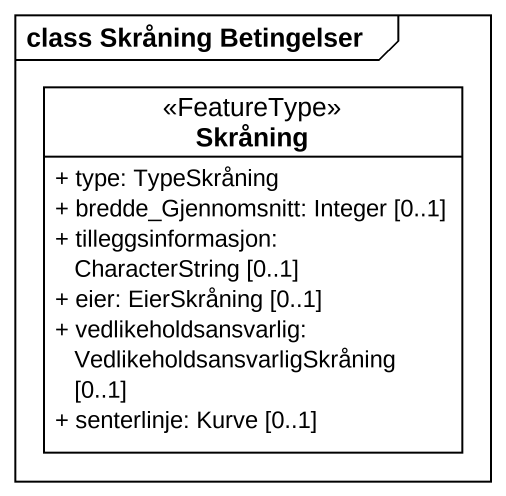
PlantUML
@startuml
mainframe class Skråning Betingelser
hide circle
hide empty members
skinparam classAttributeIconSize 0
class Skråning <<FeatureType>> {
  + type: TypeSkråning
  + bredde_Gjennomsnitt: Integer [0..1]
  + tilleggsinformasjon: CharacterString [0..1]
  + eier: EierSkråning [0..1]
  + vedlikeholdsansvarlig: VedlikeholdsansvarligSkråning [0..1]
  + senterlinje: Kurve [0..1]
}
@enduml
